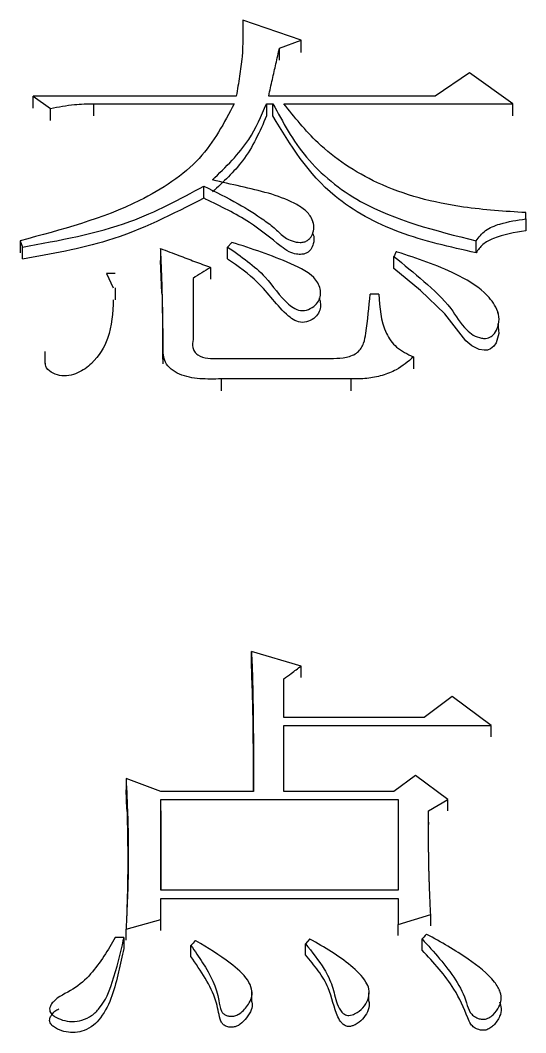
# Model space of a CAD drawing. Header units: millimetres. Extents: x 2371 to 4515, y 843 to 2359.
# Drawn here: x 2892.07 to 2894.6, y 2110.55 to 2115.62 of the extents above; entities that cross this region are included whole.
import ezdxf

# ---------------------------------------------------------------- set-up
doc = ezdxf.new("R2010")
doc.units = ezdxf.units.MM

msp = doc.modelspace()

# ---------------------------------------------------------------- linework, layer by layer
at = {"color": 7, "linetype": 'Continuous', "lineweight": 25}
for p, q in [((2893.4724, 2115.5162), (2893.1803, 2115.6166)), ((2893.3642, 2115.4776), (2893.4724, 2115.5162)), ((2893.3642, 2115.4165), (2893.3642, 2115.4776)), ((2893.4724, 2115.4551), (2893.4724, 2115.5162)), ((2893.1732, 2115.4072), (2893.1715, 2115.3868)), ((2894.3161, 2115.3538), (2894.143, 2115.2375)), ((2894.5325, 2115.1987), (2894.3161, 2115.3538)), ((2892.131, 2115.2375), (2892.2176, 2115.1755)), ((2893.1478, 2115.2375), (2892.131, 2115.2375)), ((2892.131, 2115.1768), (2892.131, 2115.2375)), ((2894.143, 2115.2375), (2893.3101, 2115.2375)), ((2892.2176, 2115.1148), (2892.2176, 2115.1755)), ((2892.4339, 2115.1987), (2893.137, 2115.1987)), ((2892.4339, 2115.138), (2892.4339, 2115.1987)), ((2893.2993, 2115.1987), (2893.3317, 2115.1987)), ((2893.2993, 2115.1987), (2893.2993, 2115.138)), ((2893.3317, 2115.138), (2893.3317, 2115.1987)), ((2893.3858, 2115.1987), (2894.5325, 2115.1987)), ((2894.5325, 2115.138), (2894.5325, 2115.1987)), ((2892.9855, 2114.726), (2892.9855, 2114.7865)), ((2894.5974, 2114.6224), (2894.5974, 2114.6537)), ((2894.5974, 2114.6224), (2894.5974, 2114.5625)), ((2893.5311, 2114.6055), (2893.5311, 2114.6118)), ((2892.0661, 2114.513), (2892.0769, 2114.4817)), ((2892.0661, 2114.513), (2892.0661, 2114.4532)), ((2892.0769, 2114.4219), (2892.0769, 2114.4817)), ((2892.7692, 2114.4738), (2892.7692, 2114.4141)), ((2893.1262, 2114.5051), (2893.1046, 2114.4816)), ((2894.3486, 2114.4532), (2894.3486, 2114.5129)), ((2892.7755, 2114.2515), (2892.7692, 2114.4138)), ((2893.9376, 2114.3748), (2893.9376, 2114.4347)), ((2893.018, 2114.3798), (2893.018, 2114.3202)), ((2892.4987, 2114.3484), (2892.5318, 2114.2776)), ((2892.5421, 2114.3484), (2892.4987, 2114.3484)), ((2892.9315, 2114.3249), (2892.9315, 2114.0184)), ((2892.5436, 2114.2171), (2892.5436, 2114.2766)), ((2893.5623, 2114.2884), (2893.5623, 2114.2895)), ((2893.8618, 2114.2464), (2893.8185, 2114.2464)), ((2894.4568, 2114.1508), (2894.4568, 2114.1586)), ((2892.1894, 2113.958), (2892.1894, 2113.899)), ((2892.7801, 2113.92), (2892.7801, 2113.979)), ((2892.7801, 2113.9196), (2892.78, 2113.9347)), ((2892.7801, 2113.957), (2892.7801, 2113.8976)), ((2893.0613, 2113.9239), (2893.6346, 2113.9239)), ((2894.0349, 2113.9318), (2894.0349, 2113.8728)), ((2893.7212, 2113.8214), (2893.0721, 2113.8214)), ((2893.0721, 2113.8214), (2893.0721, 2113.7625)), ((2893.7212, 2113.8214), (2893.7212, 2113.7625)), ((2893.4724, 2112.3843), (2893.2236, 2112.4565)), ((2893.2236, 2112.3991), (2893.2236, 2112.4565)), ((2893.4724, 2112.3272), (2893.4724, 2112.3843)), ((2893.3858, 2112.1272), (2893.3858, 2112.3201)), ((2893.3858, 2112.2631), (2893.3858, 2112.3201)), ((2894.2296, 2112.2317), (2894.089, 2112.1272)), ((2894.4243, 2112.087), (2894.2296, 2112.2317)), ((2894.089, 2112.1272), (2893.3858, 2112.1272)), ((2893.3858, 2112.087), (2894.4243, 2112.087)), ((2893.3859, 2111.7564), (2893.3858, 2112.087)), ((2893.3858, 2112.0303), (2893.3858, 2112.087)), ((2894.4243, 2112.0303), (2894.4243, 2112.087)), ((2894.0457, 2111.8371), (2893.9375, 2111.7564)), ((2894.208, 2111.716), (2894.0457, 2111.8371)), ((2892.7693, 2111.7564), (2892.5962, 2111.821)), ((2892.5962, 2111.821), (2892.5962, 2111.7644)), ((2892.6002, 2111.668), (2892.5962, 2111.7644)), ((2893.2344, 2111.7564), (2892.7693, 2111.7564)), ((2893.9375, 2111.7564), (2893.3859, 2111.7564)), ((2892.7693, 2111.2623), (2892.7693, 2111.716)), ((2892.7693, 2111.6597), (2892.7693, 2111.716)), ((2893.9592, 2111.716), (2893.9592, 2111.2623)), ((2894.1106, 2111.6594), (2894.208, 2111.716)), ((2894.208, 2111.6597), (2894.208, 2111.716)), ((2892.7693, 2111.6595), (2892.7693, 2111.2623)), ((2894.1106, 2111.603), (2894.1106, 2111.5914)), ((2892.7693, 2111.116), (2892.7693, 2111.2217)), ((2892.7693, 2111.166), (2892.7693, 2111.2217)), ((2893.9592, 2111.2217), (2893.9592, 2111.0916)), ((2893.9592, 2111.0916), (2894.1214, 2111.1404)), ((2894.1214, 2111.0849), (2894.1214, 2111.1404)), ((2892.5962, 2111.0672), (2892.7693, 2111.116)), ((2892.7693, 2111.0605), (2892.7693, 2111.116)), ((2893.9592, 2111.0361), (2893.9592, 2111.0916)), ((2892.5854, 2111.0265), (2892.5422, 2111.0265)), ((2892.5854, 2111.0265), (2892.5854, 2110.9711)), ((2892.5962, 2111.0117), (2892.5962, 2111.0672)), ((2894.0782, 2110.9629), (2894.0782, 2111.0185)), ((2892.9207, 2110.9303), (2892.9207, 2110.9858)), ((2893.4941, 2110.9385), (2893.4941, 2110.994)), ((2893.8111, 2110.7697), (2893.8111, 2110.7719)), ((2893.2262, 2110.7042), (2893.2262, 2110.7596)), ((2893.8111, 2110.7164), (2893.8111, 2110.7496)), ((2894.4664, 2110.7569), (2894.4664, 2110.7601))]:
    msp.add_line(p, q, dxfattribs=at)
at = {"color": 7, "linetype": 'Continuous', "lineweight": 25, "flags": 128}
for points in [[(2893.1046, 2114.4219), (2893.1046, 2114.4435), (2893.1046, 2114.4626), (2893.1046, 2114.4816)], [(2894.4568, 2114.0986), (2894.4629, 2114.0496), (2894.4485, 2114.0019), (2894.4369, 2113.9851), (2894.42, 2113.9713), (2894.4055, 2113.966), (2894.3897, 2113.9648), (2894.3639, 2113.9692), (2894.327, 2113.9863), (2894.2973, 2114.0126), (2894.1914, 2114.1479), (2894.07, 2114.2646), (2893.9376, 2114.3747), (2893.9376, 2114.3747)], [(2892.7693, 2111.716), (2893.3642, 2111.716), (2893.9592, 2111.716)], [(2893.9592, 2111.2623), (2893.3642, 2111.2623), (2892.7693, 2111.2623)], [(2892.7693, 2111.2217), (2893.3642, 2111.2217), (2893.9592, 2111.2217)], [(2893.5157, 2111.0184), (2893.5049, 2111.0062), (2893.4941, 2110.994)], [(2894.0998, 2111.0428), (2894.0943, 2111.0366), (2894.0863, 2111.0275), (2894.0782, 2111.0184)], [(2892.9423, 2111.0102), (2892.9315, 2110.998), (2892.9207, 2110.9858)]]:
    msp.add_lwpolyline(points, dxfattribs=at)
at = {"color": 7, "linetype": 'Continuous', "lineweight": 25}
for points, knots in [([(2893.1803, 2115.6166), (2893.181, 2115.556), (2893.182, 2115.4623), (2893.165, 2115.3359), (2893.1536, 2115.2703), (2893.1478, 2115.2375)], [0, 0, 0, 0, 0.4788373, 0.7392205, 1, 1, 1, 1]), ([(2893.3101, 2115.2375), (2893.3163, 2115.2651), (2893.3284, 2115.3189), (2893.3465, 2115.399), (2893.3583, 2115.4514), (2893.3642, 2115.4776)], [0, 0, 0, 0, 0.344184, 0.672092, 1, 1, 1, 1]), ([(2893.137, 2115.1987), (2893.0874, 2115.1031), (2892.9862, 2114.9084), (2892.605, 2114.6567), (2892.272, 2114.5679), (2892.0661, 2114.513)], [0, 0, 0, 0, 0.2692448, 0.5481753, 1, 1, 1, 1]), ([(2892.2176, 2115.1755), (2892.2573, 2115.1832), (2892.3285, 2115.197), (2892.4016, 2115.1982), (2892.4339, 2115.1987)], [0, 0, 0, 0, 0.558835, 1, 1, 1, 1]), ([(2893.0288, 2114.8176), (2893.0956, 2114.8825), (2893.214, 2114.9976), (2893.2734, 2115.1376), (2893.2993, 2115.1987)], [0, 0, 0, 0, 0.563817, 1, 1, 1, 1]), ([(2893.3317, 2115.1987), (2893.381, 2115.1064), (2893.4808, 2114.9193), (2893.8165, 2114.6456), (2894.1452, 2114.5637), (2894.3486, 2114.5129)], [0, 0, 0, 0, 0.270771, 0.548729, 1, 1, 1, 1]), ([(2894.5974, 2114.6537), (2894.4931, 2114.6603), (2894.2369, 2114.6765), (2893.8608, 2114.7751), (2893.5628, 2114.9773), (2893.4395, 2115.1316), (2893.3858, 2115.1987)], [0, 0, 0, 0, 0.214752, 0.527903, 0.794745, 1, 1, 1, 1]), ([(2893.2993, 2115.1377), (2893.2654, 2115.06), (2893.2043, 2114.9198), (2893.0828, 2114.8072), (2893.0288, 2114.7572)], [0, 0, 0, 0, 0.555147, 1, 1, 1, 1]), ([(2894.3486, 2114.4528), (2894.2183, 2114.4816), (2893.9611, 2114.5383), (2893.5637, 2114.753), (2893.4188, 2114.9934), (2893.3317, 2115.1377)], [0, 0, 0, 0, 0.290646, 0.573901, 1, 1, 1, 1]), ([(2892.0769, 2114.4817), (2892.2617, 2114.5146), (2892.5885, 2114.5728), (2892.8652, 2114.7217), (2892.9855, 2114.7865)], [0, 0, 0, 0, 0.565186, 1, 1, 1, 1]), ([(2892.9855, 2114.7865), (2893.0436, 2114.7578), (2893.1479, 2114.7064), (2893.2659, 2114.6325), (2893.3432, 2114.5751), (2893.382, 2114.5327), (2893.4263, 2114.5102), (2893.4605, 2114.5035), (2893.4875, 2114.5059), (2893.5057, 2114.5137), (2893.522, 2114.5295), (2893.5348, 2114.5555), (2893.5391, 2114.5903), (2893.5246, 2114.6314), (2893.4908, 2114.6709), (2893.3784, 2114.7376), (2893.2146, 2114.7743), (2893.076, 2114.8066), (2893.0288, 2114.8176)], [0, 0, 0, 0, 0.1508023, 0.2709956, 0.3310658, 0.3838686, 0.4145429, 0.4453603, 0.4595077, 0.473787, 0.4897829, 0.5152396, 0.5501128, 0.5845227, 0.6315599, 0.6798073, 0.8910095, 1, 1, 1, 1]), ([(2892.9855, 2114.726), (2892.8294, 2114.6464), (2892.5479, 2114.5029), (2892.2221, 2114.4467), (2892.0769, 2114.4216)], [0, 0, 0, 0, 0.554508, 1, 1, 1, 1]), ([(2893.5292, 2114.5508), (2893.5316, 2114.5457), (2893.5395, 2114.5287), (2893.5357, 2114.4999), (2893.5245, 2114.4731), (2893.5095, 2114.4567), (2893.4941, 2114.4479), (2893.4738, 2114.4439), (2893.4452, 2114.4457), (2893.4072, 2114.4572), (2893.3324, 2114.5162), (2893.2091, 2114.6187), (2893.0662, 2114.6864), (2892.9885, 2114.7245), (2892.9855, 2114.726)], [0, 0, 0, 0, 0.026164, 0.087758, 0.135326, 0.162527, 0.184979, 0.207442, 0.242087, 0.295008, 0.361268, 0.645569, 0.986462, 1, 1, 1, 1]), ([(2894.3486, 2114.5129), (2894.3627, 2114.5312), (2894.3917, 2114.5687), (2894.483, 2114.6054), (2894.5537, 2114.6159), (2894.5974, 2114.6224)], [0, 0, 0, 0, 0.268422, 0.549119, 1, 1, 1, 1]), ([(2894.5974, 2114.5622), (2894.5416, 2114.5538), (2894.4644, 2114.5421), (2894.3797, 2114.4973), (2894.3588, 2114.4675), (2894.3486, 2114.4528)], [0, 0, 0, 0, 0.570927, 0.789593, 1, 1, 1, 1]), ([(2892.7801, 2113.979), (2892.7801, 2113.9842), (2892.78, 2113.9918), (2892.78, 2114.0021), (2892.78, 2114.0097), (2892.78, 2114.0174), (2892.78, 2114.0251), (2892.78, 2114.0327), (2892.78, 2114.0404), (2892.7799, 2114.0481), (2892.7799, 2114.0558), (2892.7799, 2114.0634), (2892.7799, 2114.0711), (2892.7798, 2114.0788), (2892.7798, 2114.0864), (2892.7797, 2114.0941), (2892.7797, 2114.1017), (2892.7796, 2114.1094), (2892.7796, 2114.1171), (2892.7795, 2114.1247), (2892.7795, 2114.1324), (2892.7794, 2114.1401), (2892.7793, 2114.1477), (2892.7792, 2114.1554), (2892.7791, 2114.163), (2892.779, 2114.1707), (2892.7789, 2114.1783), (2892.7788, 2114.186), (2892.7787, 2114.1937), (2892.7786, 2114.2013), (2892.7784, 2114.209), (2892.7783, 2114.2166), (2892.7781, 2114.2243), (2892.778, 2114.2319), (2892.7778, 2114.2396), (2892.7776, 2114.2472), (2892.7774, 2114.2549), (2892.7772, 2114.2625), (2892.777, 2114.2702), (2892.7768, 2114.2778), (2892.7765, 2114.2854), (2892.7763, 2114.2931), (2892.7761, 2114.3007), (2892.7758, 2114.3084), (2892.7755, 2114.316), (2892.7753, 2114.3237), (2892.775, 2114.3313), (2892.7747, 2114.3389), (2892.7745, 2114.3466), (2892.7742, 2114.3542), (2892.7739, 2114.3618), (2892.7736, 2114.3695), (2892.7733, 2114.3771), (2892.773, 2114.3847), (2892.7727, 2114.3924), (2892.7724, 2114.4), (2892.772, 2114.4076), (2892.7717, 2114.4153), (2892.7714, 2114.4229), (2892.7711, 2114.4305), (2892.7708, 2114.4382), (2892.7704, 2114.4458), (2892.7701, 2114.4534), (2892.7697, 2114.4628), (2892.7694, 2114.4695), (2892.7692, 2114.4738)], [0, 0, 0, 0, 0.0309241, 0.0463862, 0.0618483, 0.0773103, 0.0927724, 0.1082345, 0.1236965, 0.1391586, 0.1546207, 0.1700827, 0.1855448, 0.2010069, 0.216469, 0.231931, 0.2473931, 0.2628552, 0.2783172, 0.2937793, 0.3092414, 0.3247034, 0.3401655, 0.3556276, 0.3710896, 0.3865517, 0.4020138, 0.4174758, 0.4329379, 0.4484, 0.4638621, 0.4793241, 0.4947862, 0.5102483, 0.5257103, 0.5411724, 0.5566345, 0.5720965, 0.5875586, 0.6030207, 0.6184828, 0.6339448, 0.6494069, 0.664869, 0.680331, 0.6957931, 0.7112552, 0.7267172, 0.7421793, 0.7576414, 0.7731034, 0.7885655, 0.8040276, 0.8194896, 0.8349517, 0.8504138, 0.8658758, 0.8813379, 0.8968, 0.9122621, 0.9277241, 0.9431862, 0.9586483, 0.9741103, 1, 1, 1, 1]), ([(2892.7692, 2114.4738), (2892.7997, 2114.4623), (2892.8564, 2114.4409), (2892.9393, 2114.4096), (2892.9918, 2114.3897), (2893.018, 2114.3798)], [0, 0, 0, 0, 0.367076, 0.683538, 1, 1, 1, 1]), ([(2893.1046, 2114.4816), (2893.1722, 2114.4347), (2893.292, 2114.3516), (2893.37, 2114.2261), (2893.439, 2114.1719), (2893.48, 2114.1596), (2893.5208, 2114.172), (2893.551, 2114.1949), (2893.5682, 2114.2249), (2893.571, 2114.2565), (2893.5649, 2114.2875), (2893.5304, 2114.3468), (2893.3725, 2114.4242), (2893.2246, 2114.4728), (2893.1262, 2114.5051)], [0, 0, 0, 0, 0.207965, 0.368358, 0.401514, 0.432917, 0.464664, 0.497814, 0.528601, 0.558738, 0.58913, 0.619745, 0.747266, 1, 1, 1, 1]), ([(2893.5633, 2114.2266), (2893.566, 2114.2166), (2893.5715, 2114.1966), (2893.568, 2114.1651), (2893.551, 2114.1352), (2893.5207, 2114.1124), (2893.48, 2114.1), (2893.4389, 2114.1123), (2893.3571, 2114.1773), (2893.2764, 2114.3015), (2893.1575, 2114.3846), (2893.1046, 2114.4216)], [0, 0, 0, 0, 0.0505883, 0.1017812, 0.1540915, 0.2104419, 0.2644349, 0.3178425, 0.3742064, 0.7216359, 1, 1, 1, 1]), ([(2893.9483, 2114.4582), (2893.9474, 2114.4562), (2893.9452, 2114.4513), (2893.9416, 2114.4434), (2893.9389, 2114.4376), (2893.9375, 2114.4347)], [0, 0, 0, 0, 0.255027, 0.627514, 1, 1, 1, 1]), ([(2893.9376, 2114.4347), (2893.9877, 2114.3933), (2894.088, 2114.3104), (2894.2192, 2114.192), (2894.2755, 2114.0878), (2894.3328, 2114.0395), (2894.3672, 2114.026), (2894.3944, 2114.0235), (2894.4115, 2114.0262), (2894.4276, 2114.0345), (2894.4453, 2114.0528), (2894.4609, 2114.0865), (2894.4668, 2114.1328), (2894.4445, 2114.1936), (2894.3782, 2114.2738), (2894.21, 2114.3721), (2894.052, 2114.4251), (2893.9503, 2114.4576), (2893.9484, 2114.4582)], [0, 0, 0, 0, 0.14, 0.280266, 0.380171, 0.409931, 0.439811, 0.452036, 0.462473, 0.472931, 0.488626, 0.51752, 0.558625, 0.598671, 0.668428, 0.787489, 0.99583, 1, 1, 1, 1]), ([(2893.018, 2114.3798), (2893.0036, 2114.3706), (2892.9748, 2114.3524), (2892.9459, 2114.3341), (2892.9315, 2114.3249)], [0, 0, 0, 0, 0.500001, 1, 1, 1, 1]), ([(2892.5318, 2114.2178), (2892.529, 2114.1524), (2892.5241, 2114.0396), (2892.4468, 2113.9131), (2892.3683, 2113.8546), (2892.3104, 2113.8359), (2892.2616, 2113.8354), (2892.2204, 2113.8534), (2892.1932, 2113.8773), (2892.1922, 2113.8945), (2892.1919, 2113.8995)], [0, 0, 0, 0, 0.340171, 0.585886, 0.714037, 0.779697, 0.844791, 0.911179, 0.974209, 1, 1, 1, 1]), ([(2892.7757, 2114.2525), (2892.7759, 2114.2441), (2892.777, 2114.2099), (2892.7789, 2114.1221), (2892.7796, 2114.0421), (2892.7798, 2113.991), (2892.7799, 2113.9676), (2892.78, 2113.9507), (2892.78, 2113.9406), (2892.78, 2113.9339)], [0, 0, 0, 0, 0.1174582, 0.4836205, 0.7606087, 0.8754477, 0.9240034, 0.9499098, 1, 1, 1, 1]), ([(2893.6346, 2113.9239), (2893.6564, 2113.9248), (2893.6992, 2113.9265), (2893.7605, 2113.9507), (2893.7886, 2113.9997), (2893.8047, 2114.0986), (2893.8124, 2114.181), (2893.8185, 2114.2464)], [0, 0, 0, 0, 0.13003, 0.256202, 0.384291, 0.511395, 1, 1, 1, 1]), ([(2893.8618, 2114.2464), (2893.8658, 2114.1792), (2893.8713, 2114.0851), (2893.9453, 2113.9743), (2894.0046, 2113.9462), (2894.0349, 2113.9318)], [0, 0, 0, 0, 0.550462, 0.77054, 1, 1, 1, 1]), ([(2892.9315, 2114.0184), (2892.9296, 2114.0054), (2892.9267, 2113.9852), (2892.9366, 2113.9584), (2892.9602, 2113.9353), (2893.006, 2113.9225), (2893.0427, 2113.9234), (2893.0613, 2113.9239)], [0, 0, 0, 0, 0.227751, 0.352705, 0.480942, 0.73722, 1, 1, 1, 1]), ([(2893.0721, 2113.8214), (2893.0366, 2113.8206), (2892.966, 2113.8189), (2892.8771, 2113.835), (2892.8196, 2113.8686), (2892.7825, 2113.9142), (2892.781, 2113.9537), (2892.7801, 2113.979)], [0, 0, 0, 0, 0.261044, 0.518862, 0.648585, 0.774158, 1, 1, 1, 1]), ([(2894.0349, 2113.9318), (2894.0077, 2113.9085), (2893.9626, 2113.8699), (2893.879, 2113.8368), (2893.8013, 2113.8212), (2893.7479, 2113.8213), (2893.7212, 2113.8214)], [0, 0, 0, 0, 0.330967, 0.5510788, 0.7748601, 1, 1, 1, 1]), ([(2893.2236, 2112.4565), (2893.2239, 2112.4514), (2893.2244, 2112.4412), (2893.2251, 2112.4285), (2893.2257, 2112.4158), (2893.2262, 2112.4056), (2893.2269, 2112.3929), (2893.2273, 2112.3827), (2893.2277, 2112.3725), (2893.2281, 2112.3624), (2893.2284, 2112.3522), (2893.2289, 2112.3343), (2893.2301, 2112.2808), (2893.2316, 2112.2094), (2893.2328, 2112.1278), (2893.233, 2112.0767), (2893.2333, 2112.0409), (2893.2335, 2112.023), (2893.2335, 2112.0128), (2893.2336, 2112.0025), (2893.2337, 2111.9923), (2893.2337, 2111.9795), (2893.2338, 2111.9693), (2893.2339, 2111.9565), (2893.2339, 2111.9463), (2893.2339, 2111.936), (2893.234, 2111.9258), (2893.234, 2111.9156), (2893.2341, 2111.9028), (2893.2341, 2111.8925), (2893.2341, 2111.8797), (2893.2342, 2111.8695), (2893.2342, 2111.8592), (2893.2342, 2111.849), (2893.2342, 2111.8387), (2893.2343, 2111.8285), (2893.2343, 2111.8208), (2893.2343, 2111.8144), (2893.2343, 2111.808), (2893.2343, 2111.8029), (2893.2343, 2111.7965), (2893.2343, 2111.7913), (2893.2344, 2111.7849), (2893.2344, 2111.7798), (2893.2344, 2111.7747), (2893.2344, 2111.7673), (2893.2344, 2111.7612), (2893.2344, 2111.7564)], [0, 0, 0, 0, 0.021887, 0.043773, 0.054717, 0.076603, 0.087547, 0.109433, 0.120377, 0.13132, 0.153207, 0.16415, 0.207923, 0.383017, 0.470564, 0.558111, 0.601884, 0.623771, 0.634714, 0.645657, 0.667544, 0.678487, 0.700374, 0.711317, 0.733204, 0.744147, 0.755091, 0.776977, 0.787921, 0.809807, 0.820751, 0.842637, 0.853581, 0.864524, 0.886411, 0.897354, 0.908297, 0.919241, 0.924712, 0.935656, 0.941127, 0.952071, 0.957542, 0.968486, 0.973957, 0.979429, 1, 1, 1, 1]), ([(2893.2342, 2111.762), (2893.2341, 2111.8232), (2893.234, 2111.894), (2893.2332, 2112.0025), (2893.2326, 2112.1539), (2893.2274, 2112.2953), (2893.2236, 2112.3991)], [0, 0, 0, 0, 0.287541, 0.332064, 0.510157, 1, 1, 1, 1]), ([(2893.3858, 2112.3201), (2893.3982, 2112.3293), (2893.4188, 2112.3446), (2893.4477, 2112.366), (2893.4641, 2112.3782), (2893.4724, 2112.3843)], [0, 0, 0, 0, 0.428366, 0.714182, 1, 1, 1, 1]), ([(2892.5962, 2111.821), (2892.599, 2111.7597), (2892.6022, 2111.6908), (2892.6049, 2111.6064), (2892.6068, 2111.522), (2892.6086, 2111.3399), (2892.601, 2111.1727), (2892.5962, 2111.0672)], [0, 0, 0, 0, 0.2447343, 0.2753248, 0.336506, 0.5812465, 1, 1, 1, 1]), ([(2892.6001, 2111.6717), (2892.6025, 2111.5815), (2892.6062, 2111.4462), (2892.6027, 2111.2631), (2892.6004, 2111.1777), (2892.5993, 2111.1413), (2892.5989, 2111.1283), (2892.5987, 2111.1243), (2892.5987, 2111.1224), (2892.5987, 2111.1223), (2892.5987, 2111.1222)], [0, 0, 0, 0, 0.5236705, 0.7849607, 0.9023825, 0.9678763, 0.9815328, 0.9879517, 0.99428, 1, 1, 1, 1]), ([(2894.1214, 2111.1404), (2894.1208, 2111.1546), (2894.1198, 2111.176), (2894.1187, 2111.1991), (2894.1181, 2111.2115), (2894.1178, 2111.2186), (2894.1174, 2111.2275), (2894.1171, 2111.2346), (2894.1168, 2111.2435), (2894.1165, 2111.2506), (2894.1161, 2111.2595), (2894.1158, 2111.2666), (2894.1155, 2111.2755), (2894.1152, 2111.2826), (2894.1149, 2111.2915), (2894.1146, 2111.3004), (2894.1143, 2111.3092), (2894.114, 2111.3181), (2894.1137, 2111.327), (2894.1134, 2111.3376), (2894.1131, 2111.3483), (2894.1129, 2111.3572), (2894.1127, 2111.366), (2894.1124, 2111.3785), (2894.1121, 2111.3927), (2894.1119, 2111.4051), (2894.1118, 2111.414), (2894.1117, 2111.4211), (2894.1115, 2111.4299), (2894.1114, 2111.437), (2894.1113, 2111.4459), (2894.1112, 2111.453), (2894.1111, 2111.4619), (2894.1111, 2111.4707), (2894.111, 2111.4796), (2894.1109, 2111.4885), (2894.1109, 2111.4956), (2894.1108, 2111.5044), (2894.1108, 2111.5115), (2894.1107, 2111.5204), (2894.1107, 2111.5275), (2894.1107, 2111.5363), (2894.1107, 2111.5434), (2894.1106, 2111.5523), (2894.1106, 2111.5594), (2894.1106, 2111.5682), (2894.1106, 2111.5753), (2894.1106, 2111.5842), (2894.1106, 2111.5912), (2894.1106, 2111.6001), (2894.1106, 2111.6072), (2894.1106, 2111.616), (2894.1106, 2111.6231), (2894.1106, 2111.632), (2894.1106, 2111.6391), (2894.1106, 2111.6488), (2894.1106, 2111.655), (2894.1106, 2111.6594)], [0, 0, 0, 0, 0.082056, 0.123084, 0.133341, 0.153855, 0.164112, 0.184626, 0.194883, 0.215397, 0.225654, 0.246168, 0.256425, 0.276939, 0.287196, 0.30771, 0.328224, 0.338481, 0.358995, 0.379509, 0.400023, 0.420537, 0.430794, 0.451308, 0.492336, 0.51285, 0.523107, 0.543621, 0.553878, 0.574392, 0.584649, 0.605163, 0.61542, 0.635934, 0.656448, 0.666705, 0.687219, 0.697476, 0.71799, 0.728247, 0.748761, 0.759018, 0.779532, 0.789789, 0.810303, 0.82056, 0.841074, 0.851331, 0.871845, 0.882102, 0.902616, 0.912873, 0.933387, 0.943644, 0.964158, 0.974415, 1, 1, 1, 1]), ([(2892.5422, 2111.0265), (2892.5054, 2110.9631), (2892.4501, 2110.8679), (2892.3362, 2110.762), (2892.2469, 2110.7273), (2892.2169, 2110.6855), (2892.2125, 2110.669), (2892.2142, 2110.6558), (2892.2225, 2110.6424), (2892.2429, 2110.626), (2892.2782, 2110.6108), (2892.3259, 2110.602), (2892.3781, 2110.6099), (2892.426, 2110.6337), (2892.4883, 2110.6946), (2892.5384, 2110.8279), (2892.5689, 2110.9479), (2892.5847, 2111.0232), (2892.5854, 2111.0265)], [0, 0, 0, 0, 0.1930812, 0.2901568, 0.3867544, 0.4079782, 0.4214469, 0.4325975, 0.4437544, 0.4622043, 0.496546, 0.5338287, 0.5720704, 0.6152668, 0.6592885, 0.7890274, 0.9907551, 1, 1, 1, 1]), ([(2893.4941, 2110.994), (2893.5276, 2110.953), (2893.5817, 2110.8869), (2893.6324, 2110.7834), (2893.6451, 2110.7077), (2893.6679, 2110.6592), (2893.6877, 2110.6418), (2893.7, 2110.636), (2893.7135, 2110.6347), (2893.7321, 2110.6387), (2893.7604, 2110.6535), (2893.7922, 2110.6817), (2893.8124, 2110.7234), (2893.816, 2110.7661), (2893.7882, 2110.8241), (2893.722, 2110.8869), (2893.6245, 2110.956), (2893.553, 2110.9974), (2893.5159, 2111.0182), (2893.5157, 2111.0184)], [0, 0, 0, 0, 0.157954, 0.255242, 0.35249, 0.401724, 0.417192, 0.427834, 0.438557, 0.45242, 0.478029, 0.52635, 0.573066, 0.619079, 0.658607, 0.768684, 0.881292, 0.999134, 1, 1, 1, 1]), ([(2894.0783, 2111.0184), (2894.108, 2110.9859), (2894.1977, 2110.8879), (2894.2862, 2110.765), (2894.3116, 2110.6579), (2894.3352, 2110.6323), (2894.3562, 2110.6206), (2894.3774, 2110.6156), (2894.3962, 2110.6166), (2894.4159, 2110.6241), (2894.4411, 2110.6439), (2894.4633, 2110.6752), (2894.4771, 2110.7144), (2894.4705, 2110.7586), (2894.4237, 2110.8344), (2894.2945, 2110.9319), (2894.1729, 2111.0033), (2894.1006, 2111.0424), (2894.0998, 2111.0428)], [0, 0, 0, 0, 0.113222, 0.341327, 0.387566, 0.408095, 0.428648, 0.444625, 0.457844, 0.471063, 0.493511, 0.536211, 0.570053, 0.604097, 0.65629, 0.801568, 0.997978, 1, 1, 1, 1]), ([(2892.5854, 2110.971), (2892.5766, 2110.9318), (2892.55, 2110.8141), (2892.5155, 2110.6761), (2892.4347, 2110.5849), (2892.3899, 2110.5597), (2892.3417, 2110.5479), (2892.2951, 2110.5513), (2892.2584, 2110.5636), (2892.233, 2110.5783), (2892.2192, 2110.5912), (2892.2131, 2110.6046), (2892.2131, 2110.6189), (2892.2208, 2110.6373), (2892.2363, 2110.6556), (2892.252, 2110.665), (2892.2586, 2110.669)], [0, 0, 0, 0, 0.1718036, 0.5173011, 0.5845484, 0.6519699, 0.7065183, 0.7611844, 0.8156518, 0.8460406, 0.8711504, 0.8885915, 0.9060311, 0.9312879, 0.9710383, 1, 1, 1, 1]), ([(2892.9207, 2110.9858), (2892.9405, 2110.9571), (2893, 2110.8704), (2893.0604, 2110.7608), (2893.0647, 2110.6689), (2893.0814, 2110.645), (2893.0951, 2110.6366), (2893.1117, 2110.6318), (2893.1306, 2110.6311), (2893.1525, 2110.6365), (2893.184, 2110.6574), (2893.2102, 2110.6906), (2893.2292, 2110.7316), (2893.2262, 2110.7718), (2893.1972, 2110.833), (2893.0989, 2110.9154), (2893.0046, 2110.9748), (2892.9435, 2111.0096), (2892.9423, 2111.0102)], [0, 0, 0, 0, 0.107766, 0.324959, 0.382514, 0.397632, 0.412828, 0.427374, 0.444539, 0.463227, 0.487605, 0.551575, 0.589695, 0.627994, 0.678884, 0.799951, 0.99622, 1, 1, 1, 1]), ([(2893.2251, 2110.7039), (2893.2258, 2110.7015), (2893.2297, 2110.6886), (2893.2237, 2110.6595), (2893.2009, 2110.6246), (2893.1756, 2110.5958), (2893.149, 2110.5801), (2893.127, 2110.5756), (2893.1055, 2110.5777), (2893.0874, 2110.5851), (2893.0736, 2110.599), (2893.0598, 2110.6406), (2893.0483, 2110.7183), (2892.9943, 2110.8235), (2892.9454, 2110.8945), (2892.9207, 2110.9303)], [0, 0, 0, 0, 0.012913, 0.06939, 0.147433, 0.220659, 0.253871, 0.287424, 0.316964, 0.346986, 0.37308, 0.408413, 0.569926, 0.783056, 1, 1, 1, 1]), ([(2893.8094, 2110.7161), (2893.8112, 2110.7091), (2893.8167, 2110.6884), (2893.8064, 2110.6529), (2893.7822, 2110.6159), (2893.7524, 2110.5934), (2893.7277, 2110.5825), (2893.7127, 2110.5795), (2893.6994, 2110.5812), (2893.6869, 2110.5872), (2893.6704, 2110.6022), (2893.637, 2110.6641), (2893.6241, 2110.7582), (2893.5601, 2110.8601), (2893.5162, 2110.9122), (2893.4941, 2110.9385)], [0, 0, 0, 0, 0.036468, 0.10746, 0.17993, 0.250304, 0.274435, 0.298772, 0.314747, 0.330684, 0.359233, 0.416925, 0.673858, 0.835309, 1, 1, 1, 1]), ([(2894.4658, 2110.7044), (2894.4697, 2110.6931), (2894.4781, 2110.669), (2894.4673, 2110.6262), (2894.4449, 2110.5931), (2894.4188, 2110.571), (2894.3991, 2110.5619), (2894.379, 2110.5606), (2894.3589, 2110.5647), (2894.3386, 2110.5749), (2894.3178, 2110.5946), (2894.2924, 2110.6626), (2894.25, 2110.7585), (2894.1648, 2110.869), (2894.1072, 2110.9315), (2894.0783, 2110.9629)], [0, 0, 0, 0, 0.0525499, 0.1115908, 0.1908537, 0.2206401, 0.2507381, 0.2728604, 0.2948678, 0.3274703, 0.3604468, 0.4106919, 0.6441261, 0.8211264, 1, 1, 1, 1])]:
    msp.add_open_spline(points, degree=3, knots=knots, dxfattribs=at)

doc.saveas('drawing.dxf')
